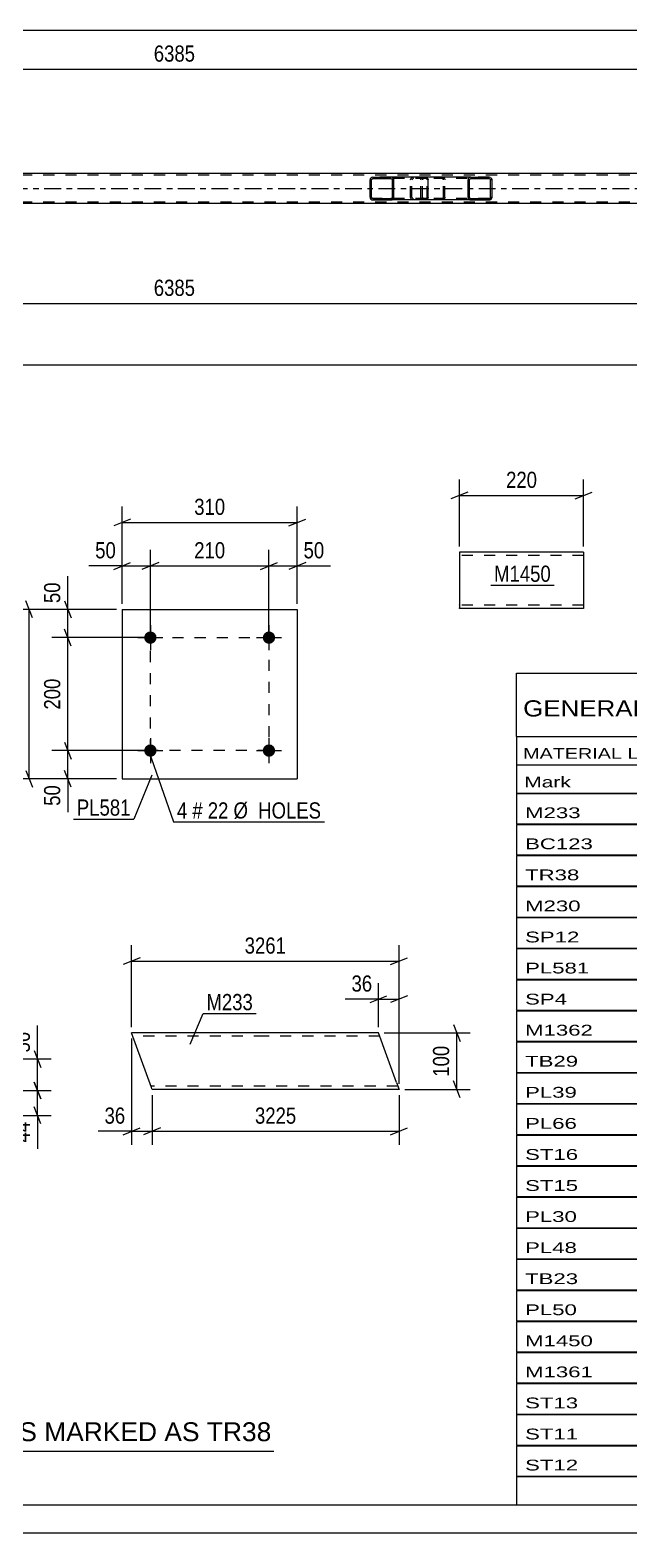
# Model space of a CAD drawing. Header units: millimetres. Extents: x 0 to 841, y 0 to 594.
# Drawn here: x 429.8 to 536.1, y 0 to 266.1 of the extents above; entities that cross this region are included whole.
import ezdxf

# ---------------------------------------------------------------- set-up
doc = ezdxf.new("R2010")
doc.units = ezdxf.units.MM
doc.linetypes.add('DXK_LINE_DOT2', pattern=[3.9198, 1.9599, -1.9599])
doc.linetypes.add('DXK_LINE_DOT3', pattern=[5.9187, 2.979, -0.9799, 0.9799, -0.9799])
doc.styles.add('Arial', font='ARIAL.TTF', dxfattribs={"height": 0.2})
doc.styles.add('Arial Narrow', font='ARIALN.TTF', dxfattribs={"height": 0.2})

# ---------------------------------------------------------------- blocks, each defined once
blk = doc.blocks.new('Unknown-247305129-1135')
at = {"color": 5, "linetype": 'Continuous'}
for p, q in [((5, 5), (836, 5)), ((0, 0), (841, 0))]:
    blk.add_line(p, q, dxfattribs=at)
blk = doc.blocks.new('Part-247305129-4666 - 4580')
at = {"linetype": 'Continuous'}
h = blk.add_hatch(dxfattribs=at)
h.set_pattern_fill('', scale=0.7, style=0, pattern_type=0)
h.set_pattern_definition([(45, (511.6182, 239.732), (-1.57154, 1.57154), [])])
h.paths.add_polyline_path([(511.66, 239.55), (511.62, 239.73), (511.51, 239.89), (511.34, 239.99), (511.15, 240.03), (507.91, 240.03), (507.72, 239.99), (507.55, 239.89), (507.44, 239.73), (507.4, 239.55), (507.4, 236.51), (507.44, 236.32), (507.55, 236.17), (507.72, 236.06), (507.91, 236.03), (511.15, 236.03), (511.34, 236.06), (511.51, 236.17), (511.62, 236.32), (511.66, 236.51)])
h.paths.add_polyline_path([(511.38, 236.42), (511.33, 236.34), (511.24, 236.29), (511.15, 236.27), (507.91, 236.27), (507.81, 236.29), (507.73, 236.34), (507.68, 236.42), (507.66, 236.51), (507.66, 239.55), (507.68, 239.64), (507.73, 239.72), (507.81, 239.77), (507.91, 239.79), (511.15, 239.79), (511.24, 239.77), (511.33, 239.72), (511.38, 239.64), (511.4, 239.55), (511.4, 236.51)])
at = {"color": 7, "linetype": 'DXK_LINE_DOT2'}
for p, q in [((499.05, 239.55), (499.09, 239.73)), ((499.05, 236.51), (499.05, 239.55)), ((499.33, 239.64), (499.31, 239.55)), ((499.31, 236.51), (499.31, 239.55)), ((499.38, 239.72), (499.33, 239.64)), ((499.37, 239.99), (499.56, 240.03)), ((499.46, 239.77), (499.38, 239.72)), ((499.56, 239.79), (499.46, 239.77)), ((500.04, 240.03), (499.56, 240.03)), ((511.15, 239.79), (499.56, 239.79)), ((502.8, 240.03), (502.99, 239.99)), ((502.89, 239.77), (502.8, 239.79)), ((502.98, 239.72), (502.89, 239.77)), ((503.03, 239.64), (502.98, 239.72)), ((503.05, 239.55), (503.03, 239.64)), ((503.05, 236.51), (503.05, 239.55)), ((503.27, 239.73), (503.31, 239.55)), ((503.31, 236.51), (503.31, 239.55)), ((511.15, 240.03), (507.91, 240.03)), ((499.09, 236.32), (499.05, 236.51)), ((499.31, 236.51), (499.33, 236.42)), ((499.33, 236.42), (499.38, 236.34)), ((499.56, 236.03), (499.37, 236.06)), ((499.38, 236.34), (499.46, 236.29)), ((499.46, 236.29), (499.56, 236.27)), ((511.15, 236.27), (499.56, 236.27)), ((500.04, 236.03), (499.56, 236.03)), ((502.8, 236.27), (502.89, 236.29)), ((502.99, 236.06), (502.8, 236.03)), ((502.89, 236.29), (502.98, 236.34)), ((502.98, 236.34), (503.03, 236.42)), ((503.03, 236.42), (503.05, 236.51)), ((503.31, 236.51), (503.27, 236.32)), ((511.15, 236.03), (507.91, 236.03))]:
    blk.add_line(p, q, dxfattribs=at)
at = {"color": 2, "linetype": 'Continuous'}
for p, q in [((507.91, 240.03), (500.04, 240.03)), ((507.44, 239.73), (507.4, 239.55)), ((507.4, 236.51), (507.4, 239.55)), ((507.66, 239.55), (507.68, 239.64)), ((507.66, 236.51), (507.66, 239.55)), ((507.68, 239.64), (507.73, 239.72)), ((507.91, 240.03), (507.72, 239.99)), ((507.73, 239.72), (507.81, 239.77)), ((507.81, 239.77), (507.91, 239.79)), ((507.91, 240.03), (511.15, 240.03)), ((507.91, 239.79), (511.15, 239.79)), ((511.34, 239.99), (511.15, 240.03)), ((511.15, 239.79), (511.24, 239.77)), ((511.24, 239.77), (511.33, 239.72)), ((511.33, 239.72), (511.38, 239.64)), ((511.38, 239.64), (511.4, 239.55)), ((511.4, 236.51), (511.4, 239.55)), ((511.66, 239.55), (511.62, 239.73)), ((511.66, 236.51), (511.66, 239.55)), ((507.91, 236.03), (500.04, 236.03)), ((507.4, 236.51), (507.44, 236.32)), ((507.68, 236.42), (507.66, 236.51)), ((507.73, 236.34), (507.68, 236.42)), ((507.72, 236.06), (507.91, 236.03)), ((507.81, 236.29), (507.73, 236.34)), ((507.91, 236.27), (507.81, 236.29)), ((507.91, 236.27), (511.15, 236.27)), ((507.91, 236.03), (511.15, 236.03)), ((511.24, 236.29), (511.15, 236.27)), ((511.15, 236.03), (511.34, 236.06)), ((511.33, 236.34), (511.24, 236.29)), ((511.38, 236.42), (511.33, 236.34)), ((511.4, 236.51), (511.38, 236.42)), ((511.62, 236.32), (511.66, 236.51))]:
    blk.add_line(p, q, dxfattribs=at)
at = {"color": 7, "linetype": 'DXK_LINE_DOT2'}
for centre, start, end in [((499.54, 239.53), 110.7583, 155.68), ((502.82, 239.53), 24.32, 69.2417), ((499.54, 236.53), 204.32, 249.2417), ((502.82, 236.53), 290.7583, 335.68)]:
    blk.add_arc(centre, 0.496, start, end, dxfattribs=at)
at = {"color": 2, "linetype": 'Continuous'}
for centre, start, end in [((507.89, 239.53), 110.7583, 155.68), ((511.17, 239.53), 24.32, 69.2417), ((507.89, 236.53), 204.32, 249.2417), ((511.17, 236.53), 290.7583, 335.68)]:
    blk.add_arc(centre, 0.496, start, end, dxfattribs=at)
blk = doc.blocks.new('Part-247305129-4738 - 4580')
at = {"color": 7, "linetype": 'DXK_LINE_DOT2'}
for p, q in [((728.12, 240.43), (65.38, 240.43)), ((728.12, 235.63), (65.38, 235.63))]:
    blk.add_line(p, q, dxfattribs=at)
at = {"color": 2, "linetype": 'Continuous'}
for p, q in [((582.3, 240.67), (332.89, 240.67)), ((582.3, 235.39), (332.89, 235.39))]:
    blk.add_line(p, q, dxfattribs=at)
at = {"color": 7, "linetype": 'DXK_LINE_DOT3'}
blk.add_line((65.38, 238.03), (727.78, 238.03), dxfattribs=at)
blk = doc.blocks.new('Part-247305129-4778 - 4580')
at = {"linetype": 'Continuous'}
h = blk.add_hatch(dxfattribs=at)
h.set_pattern_fill('', scale=0.7, style=0, pattern_type=0)
h.set_pattern_definition([(45, (494.2075, 239.732), (-1.57154, 1.57154), [])])
h.paths.add_polyline_path([(494.25, 239.55), (494.21, 239.73), (494.1, 239.89), (493.94, 239.99), (493.74, 240.03), (490.56, 240.03), (490.37, 239.99), (490.2, 239.89), (490.09, 239.73), (490.06, 239.55), (490.06, 236.51), (490.09, 236.32), (490.2, 236.17), (490.37, 236.06), (490.56, 236.03), (493.74, 236.03), (493.94, 236.06), (494.1, 236.17), (494.21, 236.32), (494.25, 236.51)])
h.paths.add_polyline_path([(493.98, 236.42), (493.92, 236.34), (493.84, 236.29), (493.74, 236.27), (490.56, 236.27), (490.46, 236.29), (490.38, 236.34), (490.33, 236.42), (490.31, 236.51), (490.31, 239.55), (490.33, 239.64), (490.38, 239.72), (490.46, 239.77), (490.56, 239.79), (493.74, 239.79), (493.84, 239.77), (493.92, 239.72), (493.98, 239.64), (493.99, 239.55), (493.99, 236.51)])
at = {"color": 2, "linetype": 'Continuous'}
for p, q in [((490.09, 239.73), (490.06, 239.55)), ((490.06, 236.51), (490.06, 239.55)), ((490.31, 239.55), (490.33, 239.64)), ((490.31, 236.51), (490.31, 239.55)), ((490.33, 239.64), (490.38, 239.72)), ((490.56, 240.03), (490.37, 239.99)), ((490.38, 239.72), (490.46, 239.77)), ((490.46, 239.77), (490.56, 239.79)), ((490.56, 240.03), (493.74, 240.03)), ((490.56, 239.79), (493.74, 239.79)), ((500.04, 240.03), (493.74, 240.03)), ((493.94, 239.99), (493.74, 240.03)), ((493.74, 239.79), (493.84, 239.77)), ((493.84, 239.77), (493.92, 239.72)), ((493.92, 239.72), (493.98, 239.64)), ((493.98, 239.64), (493.99, 239.55)), ((493.99, 236.51), (493.99, 239.55)), ((494.25, 239.55), (494.21, 239.73)), ((494.25, 236.51), (494.25, 239.55)), ((500.04, 240.03), (500.15, 239.99)), ((500.15, 239.99), (500.23, 239.89)), ((500.23, 239.89), (500.29, 239.73)), ((500.29, 239.73), (500.31, 239.55)), ((500.31, 236.51), (500.31, 239.55)), ((490.06, 236.51), (490.09, 236.32)), ((490.33, 236.42), (490.31, 236.51)), ((490.38, 236.34), (490.33, 236.42)), ((490.37, 236.06), (490.56, 236.03)), ((490.46, 236.29), (490.38, 236.34)), ((490.56, 236.27), (490.46, 236.29)), ((490.56, 236.27), (493.74, 236.27)), ((490.56, 236.03), (493.74, 236.03)), ((493.84, 236.29), (493.74, 236.27)), ((493.74, 236.03), (493.94, 236.06)), ((500.04, 236.03), (493.74, 236.03)), ((493.92, 236.34), (493.84, 236.29)), ((493.98, 236.42), (493.92, 236.34)), ((493.99, 236.51), (493.98, 236.42)), ((494.21, 236.32), (494.25, 236.51)), ((500.15, 236.06), (500.04, 236.03)), ((500.23, 236.17), (500.15, 236.06)), ((500.29, 236.32), (500.23, 236.17)), ((500.31, 236.51), (500.29, 236.32))]:
    blk.add_line(p, q, dxfattribs=at)
at = {"color": 7, "linetype": 'DXK_LINE_DOT2'}
for p, q in [((493.74, 240.03), (490.56, 240.03)), ((500.04, 239.79), (490.56, 239.79)), ((497.21, 239.55), (497.24, 239.73)), ((497.21, 236.51), (497.21, 239.55)), ((497.48, 239.64), (497.46, 239.55)), ((497.46, 236.51), (497.46, 239.55)), ((497.53, 239.72), (497.48, 239.64)), ((497.52, 239.99), (497.71, 240.03)), ((497.61, 239.77), (497.53, 239.72)), ((497.71, 239.79), (497.61, 239.77)), ((499.05, 239.79), (499.05, 240.03)), ((500.1, 239.77), (500.04, 239.79)), ((500.14, 239.72), (500.1, 239.77)), ((500.17, 239.64), (500.14, 239.72)), ((500.18, 239.55), (500.17, 239.64)), ((500.18, 236.51), (500.18, 239.55)), ((500.04, 236.27), (490.56, 236.27)), ((493.74, 236.03), (490.56, 236.03)), ((497.24, 236.32), (497.21, 236.51)), ((497.46, 236.51), (497.48, 236.42)), ((497.48, 236.42), (497.53, 236.34)), ((497.71, 236.03), (497.52, 236.06)), ((497.53, 236.34), (497.61, 236.29)), ((497.61, 236.29), (497.71, 236.27)), ((499.05, 236.03), (499.05, 236.27)), ((500.04, 236.27), (500.1, 236.29)), ((500.1, 236.29), (500.14, 236.34)), ((500.14, 236.34), (500.17, 236.42)), ((500.17, 236.42), (500.18, 236.51))]:
    blk.add_line(p, q, dxfattribs=at)
at = {"color": 2, "linetype": 'Continuous'}
for centre, start, end in [((490.54, 239.53), 111.1941, 156.1506), ((493.76, 239.53), 23.8494, 68.8059), ((490.54, 236.52), 203.8494, 248.8059), ((493.76, 236.52), 291.1941, 336.1506)]:
    blk.add_arc(centre, 0.492, start, end, dxfattribs=at)
at = {"color": 7, "linetype": 'DXK_LINE_DOT2'}
for centre, start, end in [((497.69, 239.53), 111.1941, 156.1506), ((497.69, 236.52), 203.8494, 248.8059)]:
    blk.add_arc(centre, 0.492, start, end, dxfattribs=at)
blk = doc.blocks.new('Part-247305129-5028 - 5022')
at = {"color": 2, "linetype": 'Continuous'}
for p, q in [((451.31, 78.88), (447.8, 88.53)), ((471.44, 88.53), (447.8, 88.53)), ((491.54, 88.53), (471.54, 88.53)), ((494.75, 79.73), (491.54, 88.53)), ((451.41, 78.62), (451.31, 78.88)), ((451.44, 78.53), (451.41, 78.62)), ((471.44, 78.53), (451.44, 78.53)), ((495.18, 78.53), (471.54, 78.53)), ((494.75, 79.73), (495.18, 78.53))]:
    blk.add_line(p, q, dxfattribs=at)
at = {"color": 7, "linetype": 'DXK_LINE_DOT2'}
for p, q in [((471.44, 87.93), (448.02, 87.93)), ((491.76, 87.93), (471.54, 87.93)), ((471.44, 79.13), (451.22, 79.13)), ((494.96, 79.13), (471.54, 79.13)), ((495.15, 78.62), (495.05, 78.88)), ((495.18, 78.53), (495.15, 78.62))]:
    blk.add_line(p, q, dxfattribs=at)
blk = doc.blocks.new('Bolt-247305129-38102 - 38100')
at = {"linetype": 'Continuous'}
for points in [[(452.24, 138.52, -1), (450.04, 138.52, -1)], [(473.24, 138.52, -1), (471.04, 138.52, -1)]]:
    blk.add_hatch(color=1, dxfattribs=at).paths.add_polyline_path(points)
at = {"color": 1, "linetype": 'Continuous'}
for p, q in [((448.94, 138.52), (453.34, 138.52)), ((451.14, 140.72), (451.14, 136.32)), ((469.94, 138.52), (474.34, 138.52)), ((472.14, 140.72), (472.14, 136.32))]:
    blk.add_line(p, q, dxfattribs=at)
blk = doc.blocks.new('Part-247305129-38101 - 38100')
at = {"color": 2, "linetype": 'Continuous'}
for p, q in [((446.14, 163.52), (446.14, 133.52)), ((446.14, 163.52), (477.14, 163.52)), ((477.14, 163.52), (477.14, 133.52)), ((446.14, 133.52), (477.14, 133.52))]:
    blk.add_line(p, q, dxfattribs=at)
blk = doc.blocks.new('Bolt-247305129-38103 - 38100')
at = {"linetype": 'Continuous'}
for points in [[(452.24, 158.52, -1), (450.04, 158.52, -1)], [(473.24, 158.52, -1), (471.04, 158.52, -1)]]:
    blk.add_hatch(color=1, dxfattribs=at).paths.add_polyline_path(points)
at = {"color": 1, "linetype": 'Continuous'}
for p, q in [((451.14, 160.72), (451.14, 156.32)), ((472.14, 160.72), (472.14, 156.32)), ((448.94, 158.52), (453.34, 158.52)), ((469.94, 158.52), (474.34, 158.52))]:
    blk.add_line(p, q, dxfattribs=at)
blk = doc.blocks.new('Part-247305129-38138 - 38137')
at = {"color": 2, "linetype": 'Continuous'}
for p, q in [((527.87, 173.68), (505.87, 173.68)), ((505.87, 173.68), (505.87, 163.77)), ((527.87, 173.68), (527.87, 163.68)), ((505.87, 163.68), (505.87, 163.77)), ((527.87, 163.68), (505.87, 163.68))]:
    blk.add_line(p, q, dxfattribs=at)
at = {"color": 7, "linetype": 'DXK_LINE_DOT2'}
for p, q in [((527.87, 173.08), (505.87, 173.08)), ((505.87, 164.28), (505.87, 164.32)), ((527.87, 164.28), (505.87, 164.28)), ((527.87, 164.28), (527.87, 164.32))]:
    blk.add_line(p, q, dxfattribs=at)
blk = doc.blocks.new('Rectangle-247305129-38682 - 38100')
at = {"color": 1, "linetype": 'DXK_LINE_DOT2'}
blk.add_lwpolyline([(451.14, 158.52), (472.14, 158.52), (472.14, 138.52), (451.14, 138.52), (451.14, 158.52)], close=True, dxfattribs=at)
blk = doc.blocks.new('StraightDimension-247305129-4885 - 4580')
at = {"color": 7, "linetype": 'Continuous'}
blk.add_line((56.12, 206.82), (729.42, 206.82), dxfattribs=at)
blk = doc.blocks.new('StraightDimension-247305129-4895 - 4580')
at = {"color": 7, "linetype": 'Continuous'}
blk.add_line((56.12, 266.09), (728.79, 266.09), dxfattribs=at)
blk = doc.blocks.new('StraightDimension-247305129-19680 - 4580')
at = {"color": 7, "linetype": 'Continuous'}
for p, q in [((327.69, 225.99), (327.69, 209.07)), ((583.1, 225.99), (583.1, 207.24)), ((329.19, 218.28), (326.19, 217.08)), ((581.6, 217.08), (584.6, 218.28)), ((327.69, 217.68), (583.1, 217.68))]:
    blk.add_line(p, q, dxfattribs=at)
at = {"color": 0}
blk.add_wipeout([(459.65, 218.43), (459.65, 222.63), (451.14, 222.63), (451.14, 218.43)], dxfattribs=at)
at = {"color": 0, "linetype": 'Continuous'}
blk.add_wipeout([(582.5, 216.98), (578.3, 216.98), (578.3, 206.64), (582.5, 206.64)], dxfattribs=at)
at = {"color": 3, "style": 'Arial Narrow'}
blk.add_text('6385', height=2.863, dxfattribs=at).set_placement((451.74, 219.03))
at = {"color": 3, "linetype": 'Continuous', "style": 'Arial Narrow'}
blk.add_text('13896', height=2.863, rotation=90.0002, dxfattribs=at).set_placement((581.9, 207.24))
blk = doc.blocks.new('StraightDimension-247305129-19705 - 4580')
at = {"color": 7, "linetype": 'Continuous'}
for p, q in [((327.69, 250.07), (327.69, 262)), ((583.1, 250.07), (583.1, 262)), ((329.19, 259.75), (326.19, 258.55)), ((327.69, 259.15), (583.1, 259.15)), ((581.6, 258.55), (584.6, 259.75))]:
    blk.add_line(p, q, dxfattribs=at)
at = {"color": 0}
blk.add_wipeout([(459.65, 259.9), (459.65, 264.1), (451.14, 264.1), (451.14, 259.9)], dxfattribs=at)
at = {"color": 3, "style": 'Arial Narrow'}
blk.add_text('6385', height=2.863, dxfattribs=at).set_placement((451.74, 260.5))
blk = doc.blocks.new('StraightDimension-247305129-7187 - 7078')
at = {"color": 7, "linetype": 'Continuous'}
for p, q in [((430.55, 79.84), (431.75, 76.84)), ((423.18, 78.34), (433.55, 78.34)), ((431.15, 73.93), (431.15, 78.34)), ((431.75, 72.43), (430.55, 75.43)), ((421.81, 73.93), (433.55, 73.93))]:
    blk.add_line(p, q, dxfattribs=at)
at = {"color": 0}
blk.add_wipeout([(430.4, 73.41), (426.2, 73.41), (426.2, 68.55), (430.4, 68.55)], dxfattribs=at)
at = {"color": 7, "linetype": 'Continuous'}
blk.add_line((431.15, 73.93), (431.15, 68.03), dxfattribs=at)
blk.add_line((431.15, 73.93), (431.15, 68.03), dxfattribs=at)
at = {"color": 3, "style": 'Arial Narrow'}
blk.add_text('44', height=2.863, rotation=90.0002, dxfattribs=at).set_placement((429.8, 69.15))
blk = doc.blocks.new('StraightDimension-247305129-7168 - 7078')
at = {"color": 7, "linetype": 'Continuous'}
for p, q in [((430.55, 85.43), (431.75, 82.43)), ((415.83, 83.93), (433.55, 83.93)), ((431.15, 78.34), (431.15, 83.93)), ((431.75, 76.84), (430.55, 79.84)), ((423.18, 78.34), (433.55, 78.34))]:
    blk.add_line(p, q, dxfattribs=at)
at = {"color": 0}
blk.add_wipeout([(430.4, 89.31), (426.2, 89.31), (426.2, 84.46), (430.4, 84.46)], dxfattribs=at)
at = {"color": 7, "linetype": 'Continuous'}
blk.add_line((431.15, 83.93), (431.15, 89.84), dxfattribs=at)
blk.add_line((431.15, 83.93), (431.15, 89.84), dxfattribs=at)
at = {"color": 3, "style": 'Arial Narrow'}
blk.add_text('56', height=2.863, rotation=90.0002, dxfattribs=at).set_placement((429.8, 85.06))
blk = doc.blocks.new('StraightDimension-247305129-5056 - 5022')
at = {"color": 7, "linetype": 'Continuous'}
for p, q in [((491.54, 89.53), (491.54, 97.35)), ((495.18, 79.53), (495.18, 97.35)), ((490.04, 93.9), (493.04, 95.1)), ((491.54, 94.5), (495.18, 94.5)), ((496.68, 95.1), (493.68, 93.9))]:
    blk.add_line(p, q, dxfattribs=at)
at = {"color": 0}
blk.add_wipeout([(491.02, 95.25), (491.02, 99.45), (486.16, 99.45), (486.16, 95.25)], dxfattribs=at)
at = {"color": 7, "linetype": 'Continuous'}
blk.add_line((491.54, 94.5), (485.64, 94.5), dxfattribs=at)
blk.add_line((491.54, 94.5), (485.64, 94.5), dxfattribs=at)
at = {"color": 3, "style": 'Arial Narrow'}
blk.add_text('36', height=2.863, dxfattribs=at).set_placement((486.76, 95.85))
blk = doc.blocks.new('StraightDimension-247305129-5119 - 5022')
at = {"color": 7, "linetype": 'Continuous'}
for p, q in [((451.44, 77.53), (451.44, 68.71)), ((495.18, 77.53), (495.18, 68.71)), ((452.94, 71.71), (449.94, 70.51)), ((451.44, 71.11), (495.18, 71.11)), ((493.68, 70.51), (496.68, 71.71))]:
    blk.add_line(p, q, dxfattribs=at)
at = {"color": 0}
blk.add_wipeout([(477.57, 71.86), (477.57, 76.06), (469.06, 76.06), (469.06, 71.86)], dxfattribs=at)
at = {"color": 3, "style": 'Arial Narrow'}
blk.add_text('3225', height=2.863, dxfattribs=at).set_placement((469.66, 72.46))
blk = doc.blocks.new('StraightDimension-247305129-5031 - 5022')
at = {"color": 7, "linetype": 'Continuous'}
for p, q in [((492.54, 88.53), (507.8, 88.53)), ((504.8, 90.03), (506, 87.03)), ((505.4, 78.53), (505.4, 88.53)), ((506, 77.03), (504.8, 80.03)), ((496.18, 78.53), (507.8, 78.53))]:
    blk.add_line(p, q, dxfattribs=at)
at = {"color": 0}
blk.add_wipeout([(504.65, 86.87), (500.45, 86.87), (500.45, 80.18), (504.65, 80.18)], dxfattribs=at)
at = {"color": 3, "style": 'Arial Narrow'}
blk.add_text('100', height=2.863, rotation=90.0002, dxfattribs=at).set_placement((504.05, 80.78))
blk = doc.blocks.new('StraightDimension-247305129-5091 - 5022')
at = {"color": 7, "linetype": 'Continuous'}
for p, q in [((447.8, 89.53), (447.8, 104.07)), ((495.18, 79.53), (495.18, 104.07)), ((449.3, 101.82), (446.3, 100.62)), ((447.8, 101.22), (495.18, 101.22)), ((493.68, 100.62), (496.68, 101.82))]:
    blk.add_line(p, q, dxfattribs=at)
at = {"color": 0}
blk.add_wipeout([(475.75, 101.97), (475.75, 106.17), (467.24, 106.17), (467.24, 101.97)], dxfattribs=at)
at = {"color": 3, "style": 'Arial Narrow'}
blk.add_text('3261', height=2.863, dxfattribs=at).set_placement((467.84, 102.57))
blk = doc.blocks.new('StraightDimension-247305129-5102 - 5022')
at = {"color": 7, "linetype": 'Continuous'}
for p, q in [((447.8, 87.53), (447.8, 68.71)), ((451.44, 77.53), (451.44, 68.71)), ((446.3, 70.51), (449.3, 71.71)), ((447.8, 71.11), (451.44, 71.11)), ((452.94, 71.71), (449.94, 70.51))]:
    blk.add_line(p, q, dxfattribs=at)
at = {"color": 0}
blk.add_wipeout([(447.28, 71.86), (447.28, 76.06), (442.42, 76.06), (442.42, 71.86)], dxfattribs=at)
at = {"color": 7, "linetype": 'Continuous'}
blk.add_line((447.8, 71.11), (441.9, 71.11), dxfattribs=at)
blk.add_line((447.8, 71.11), (441.9, 71.11), dxfattribs=at)
at = {"color": 3, "style": 'Arial Narrow'}
blk.add_text('36', height=2.863, dxfattribs=at).set_placement((443.02, 72.46))
blk = doc.blocks.new('StraightDimension-247305129-38192 - 38100')
at = {"color": 7, "linetype": 'Continuous'}
for p, q in [((435.92, 165.02), (437.12, 162.02)), ((445.14, 163.52), (433.67, 163.52)), ((436.52, 158.52), (436.52, 163.52)), ((437.12, 157.02), (435.92, 160.02)), ((450.14, 158.52), (433.67, 158.52))]:
    blk.add_line(p, q, dxfattribs=at)
at = {"color": 0}
blk.add_wipeout([(435.77, 168.9), (431.57, 168.9), (431.57, 164.04), (435.77, 164.04)], dxfattribs=at)
at = {"color": 7, "linetype": 'Continuous'}
blk.add_line((436.52, 163.52), (436.52, 169.43), dxfattribs=at)
blk.add_line((436.52, 163.52), (436.52, 169.43), dxfattribs=at)
at = {"color": 3, "style": 'Arial Narrow'}
blk.add_text('50', height=2.863, rotation=90.0002, dxfattribs=at).set_placement((435.17, 164.64))
blk = doc.blocks.new('StraightDimension-247305129-38224 - 38100')
at = {"color": 7, "linetype": 'Continuous'}
for p, q in [((446.14, 164.52), (446.14, 181.75)), ((477.14, 164.52), (477.14, 181.75)), ((447.64, 179.5), (444.64, 178.3)), ((446.14, 178.9), (477.14, 178.9)), ((475.64, 178.3), (478.64, 179.5))]:
    blk.add_line(p, q, dxfattribs=at)
at = {"color": 0}
blk.add_wipeout([(464.98, 179.65), (464.98, 183.85), (458.3, 183.85), (458.3, 179.65)], dxfattribs=at)
at = {"color": 3, "style": 'Arial Narrow'}
blk.add_text('310', height=2.863, dxfattribs=at).set_placement((458.9, 180.25))
blk = doc.blocks.new('StraightDimension-247305129-38193 - 38100')
at = {"color": 7, "linetype": 'Continuous'}
for p, q in [((437.12, 157.02), (435.92, 160.02)), ((450.14, 158.52), (433.67, 158.52)), ((436.52, 138.52), (436.52, 158.52)), ((450.14, 138.52), (433.67, 138.52)), ((435.92, 140.02), (437.12, 137.02))]:
    blk.add_line(p, q, dxfattribs=at)
at = {"color": 0}
blk.add_wipeout([(435.77, 151.86), (431.57, 151.86), (431.57, 145.18), (435.77, 145.18)], dxfattribs=at)
at = {"color": 3, "style": 'Arial Narrow'}
blk.add_text('200', height=2.863, rotation=90.0002, dxfattribs=at).set_placement((435.17, 145.78))
blk = doc.blocks.new('StraightDimension-247305129-38194 - 38100')
at = {"color": 7, "linetype": 'Continuous'}
for p, q in [((450.14, 138.52), (433.67, 138.52)), ((435.92, 140.02), (437.12, 137.02)), ((436.52, 133.52), (436.52, 138.52)), ((445.14, 133.52), (433.67, 133.52)), ((437.12, 132.02), (435.92, 135.02))]:
    blk.add_line(p, q, dxfattribs=at)
at = {"color": 0}
blk.add_wipeout([(435.77, 132.99), (431.57, 132.99), (431.57, 128.14), (435.77, 128.14)], dxfattribs=at)
at = {"color": 7, "linetype": 'Continuous'}
blk.add_line((436.52, 133.52), (436.52, 127.61), dxfattribs=at)
blk.add_line((436.52, 133.52), (436.52, 127.61), dxfattribs=at)
at = {"color": 3, "style": 'Arial Narrow'}
blk.add_text('50', height=2.863, rotation=90.0002, dxfattribs=at).set_placement((435.17, 128.74))
blk = doc.blocks.new('StraightDimension-247305129-38204 - 38100')
at = {"color": 7, "linetype": 'Continuous'}
for p, q in [((430.27, 162.02), (429.07, 165.02)), ((445.14, 163.52), (426.82, 163.52)), ((429.67, 133.52), (429.67, 163.52)), ((445.14, 133.52), (426.82, 133.52)), ((429.07, 135.02), (430.27, 132.02))]:
    blk.add_line(p, q, dxfattribs=at)
at = {"color": 0}
blk.add_wipeout([(428.92, 151.86), (424.72, 151.86), (424.72, 145.18), (428.92, 145.18)], dxfattribs=at)
at = {"color": 3, "style": 'Arial Narrow'}
blk.add_text('300', height=2.863, rotation=90.0002, dxfattribs=at).set_placement((428.32, 145.78))
blk = doc.blocks.new('StraightDimension-247305129-38640 - 38100')
at = {"color": 7, "linetype": 'Continuous'}
for p, q in [((472.14, 159.52), (472.14, 174.06)), ((477.14, 164.52), (477.14, 174.06)), ((470.64, 170.61), (473.64, 171.81)), ((472.14, 171.21), (477.14, 171.21)), ((478.64, 171.81), (475.64, 170.61))]:
    blk.add_line(p, q, dxfattribs=at)
at = {"color": 0}
blk.add_wipeout([(482.52, 171.96), (482.52, 176.16), (477.67, 176.16), (477.67, 171.96)], dxfattribs=at)
at = {"color": 7, "linetype": 'Continuous'}
blk.add_line((477.14, 171.21), (483.05, 171.21), dxfattribs=at)
blk.add_line((477.14, 171.21), (483.05, 171.21), dxfattribs=at)
at = {"color": 3, "style": 'Arial Narrow'}
blk.add_text('50', height=2.863, dxfattribs=at).set_placement((478.27, 172.56))
blk = doc.blocks.new('StraightDimension-247305129-38641 - 38100')
at = {"color": 7, "linetype": 'Continuous'}
for p, q in [((451.14, 159.52), (451.14, 174.06)), ((472.14, 159.52), (472.14, 174.06)), ((452.64, 171.81), (449.64, 170.61)), ((451.14, 171.21), (472.14, 171.21)), ((470.64, 170.61), (473.64, 171.81))]:
    blk.add_line(p, q, dxfattribs=at)
at = {"color": 0}
blk.add_wipeout([(464.98, 171.96), (464.98, 176.16), (458.3, 176.16), (458.3, 171.96)], dxfattribs=at)
at = {"color": 3, "style": 'Arial Narrow'}
blk.add_text('210', height=2.863, dxfattribs=at).set_placement((458.9, 172.56))
blk = doc.blocks.new('StraightDimension-247305129-38642 - 38100')
at = {"color": 7, "linetype": 'Continuous'}
for p, q in [((446.14, 164.52), (446.14, 174.06)), ((451.14, 159.52), (451.14, 174.06)), ((444.64, 170.61), (447.64, 171.81)), ((446.14, 171.21), (451.14, 171.21)), ((452.64, 171.81), (449.64, 170.61))]:
    blk.add_line(p, q, dxfattribs=at)
at = {"color": 0}
blk.add_wipeout([(445.62, 171.96), (445.62, 176.16), (440.76, 176.16), (440.76, 171.96)], dxfattribs=at)
at = {"color": 7, "linetype": 'Continuous'}
blk.add_line((446.14, 171.21), (440.23, 171.21), dxfattribs=at)
blk.add_line((446.14, 171.21), (440.23, 171.21), dxfattribs=at)
at = {"color": 3, "style": 'Arial Narrow'}
blk.add_text('50', height=2.863, dxfattribs=at).set_placement((441.36, 172.56))
blk = doc.blocks.new('StraightDimension-247305129-38232 - 38137')
at = {"color": 7, "linetype": 'Continuous'}
for p, q in [((505.87, 174.68), (505.87, 186.53)), ((527.87, 174.68), (527.87, 186.53)), ((507.37, 184.28), (504.37, 183.08)), ((505.87, 183.68), (527.87, 183.68)), ((526.37, 183.08), (529.37, 184.28))]:
    blk.add_line(p, q, dxfattribs=at)
at = {"color": 0}
blk.add_wipeout([(520.21, 184.43), (520.21, 188.63), (513.53, 188.63), (513.53, 184.43)], dxfattribs=at)
at = {"color": 3, "style": 'Arial Narrow'}
blk.add_text('220', height=2.863, dxfattribs=at).set_placement((514.13, 185.03))
blk = doc.blocks.new('Unknown-247305129-39673')
at = {"color": 7, "linetype": 'Continuous'}
for p, q in [((516, 152.25), (676, 152.25)), ((516, 141), (516, 152.25)), ((676, 152.25), (676, 141)), ((516, 141), (676, 141)), ((516, 141), (516, 136)), ((676, 141), (676, 136)), ((516, 136), (676, 136)), ((516, 136), (516, 131)), ((540, 136), (540, 131)), ((575.5, 136), (575.5, 131)), ((601.5, 136), (601.5, 131)), ((614.5, 136), (614.5, 131)), ((632, 136), (632, 131)), ((654, 136), (654, 131)), ((676, 136), (676, 131)), ((516, 131), (676, 131)), ((516, 130.95), (516, 125.55)), ((516, 130.95), (676, 130.95)), ((540, 131), (540, 125.5)), ((575.5, 131), (575.5, 125.5)), ((601.5, 131), (601.5, 125.5)), ((614.5, 131), (614.5, 125.5)), ((632, 131), (632, 125.5)), ((654, 131), (654, 125.5)), ((676, 130.95), (676, 125.55)), ((516, 125.55), (676, 125.55)), ((516, 125.45), (516, 120.05)), ((516, 125.45), (676, 125.45)), ((540, 125.5), (540, 120)), ((575.5, 125.5), (575.5, 120)), ((601.5, 125.5), (601.5, 120)), ((614.5, 125.5), (614.5, 120)), ((632, 125.5), (632, 120)), ((654, 125.5), (654, 120)), ((676, 125.45), (676, 120.05)), ((516, 120.05), (676, 120.05)), ((516, 119.95), (516, 114.55)), ((516, 119.95), (676, 119.95)), ((540, 120), (540, 114.5)), ((575.5, 120), (575.5, 114.5)), ((601.5, 120), (601.5, 114.5)), ((614.5, 120), (614.5, 114.5)), ((632, 120), (632, 114.5)), ((654, 120), (654, 114.5)), ((676, 119.95), (676, 114.55)), ((516, 114.55), (676, 114.55)), ((516, 114.45), (516, 109.05)), ((516, 114.45), (676, 114.45)), ((540, 114.5), (540, 109)), ((575.5, 114.5), (575.5, 109)), ((601.5, 114.5), (601.5, 109)), ((614.5, 114.5), (614.5, 109)), ((632, 114.5), (632, 109)), ((654, 114.5), (654, 109)), ((676, 114.45), (676, 109.05)), ((516, 109.05), (676, 109.05)), ((516, 108.95), (516, 103.55)), ((516, 108.95), (676, 108.95)), ((540, 109), (540, 103.5)), ((575.5, 109), (575.5, 103.5)), ((601.5, 109), (601.5, 103.5)), ((614.5, 109), (614.5, 103.5)), ((632, 109), (632, 103.5)), ((654, 109), (654, 103.5)), ((676, 108.95), (676, 103.55)), ((516, 103.55), (676, 103.55)), ((516, 103.45), (516, 98.05)), ((516, 103.45), (676, 103.45)), ((540, 103.5), (540, 98)), ((575.5, 103.5), (575.5, 98)), ((601.5, 103.5), (601.5, 98)), ((614.5, 103.5), (614.5, 98)), ((632, 103.5), (632, 98)), ((654, 103.5), (654, 98)), ((676, 103.45), (676, 98.05)), ((516, 98.05), (676, 98.05)), ((516, 97.95), (516, 92.55)), ((516, 97.95), (676, 97.95)), ((540, 98), (540, 92.5)), ((575.5, 98), (575.5, 92.5)), ((601.5, 98), (601.5, 92.5)), ((614.5, 98), (614.5, 92.5)), ((632, 98), (632, 92.5)), ((654, 98), (654, 92.5)), ((676, 97.95), (676, 92.55)), ((516, 92.55), (676, 92.55)), ((516, 92.45), (516, 87.05)), ((516, 92.45), (676, 92.45)), ((540, 92.5), (540, 87)), ((575.5, 92.5), (575.5, 87)), ((601.5, 92.5), (601.5, 87)), ((614.5, 92.5), (614.5, 87)), ((632, 92.5), (632, 87)), ((654, 92.5), (654, 87)), ((676, 92.45), (676, 87.05)), ((516, 87.05), (676, 87.05)), ((516, 86.95), (516, 81.55)), ((516, 86.95), (676, 86.95)), ((540, 87), (540, 81.5)), ((575.5, 87), (575.5, 81.5)), ((601.5, 87), (601.5, 81.5)), ((614.5, 87), (614.5, 81.5)), ((632, 87), (632, 81.5)), ((654, 87), (654, 81.5)), ((676, 86.95), (676, 81.55)), ((516, 81.55), (676, 81.55)), ((516, 81.45), (516, 76.05)), ((516, 81.45), (676, 81.45)), ((540, 81.5), (540, 76)), ((575.5, 81.5), (575.5, 76)), ((601.5, 81.5), (601.5, 76)), ((614.5, 81.5), (614.5, 76)), ((632, 81.5), (632, 76)), ((654, 81.5), (654, 76)), ((676, 81.45), (676, 76.05)), ((516, 76.05), (676, 76.05)), ((516, 75.95), (516, 70.55)), ((516, 75.95), (676, 75.95)), ((540, 76), (540, 70.5)), ((575.5, 76), (575.5, 70.5)), ((601.5, 76), (601.5, 70.5)), ((614.5, 76), (614.5, 70.5)), ((632, 76), (632, 70.5)), ((654, 76), (654, 70.5)), ((676, 75.95), (676, 70.55)), ((516, 70.55), (676, 70.55)), ((516, 70.45), (516, 65.05)), ((516, 70.45), (676, 70.45)), ((540, 70.5), (540, 65)), ((575.5, 70.5), (575.5, 65)), ((601.5, 70.5), (601.5, 65)), ((614.5, 70.5), (614.5, 65)), ((632, 70.5), (632, 65)), ((654, 70.5), (654, 65)), ((676, 70.45), (676, 65.05)), ((516, 65.05), (676, 65.05)), ((516, 64.95), (516, 59.55)), ((516, 64.95), (676, 64.95)), ((540, 65), (540, 59.5)), ((575.5, 65), (575.5, 59.5)), ((601.5, 65), (601.5, 59.5)), ((614.5, 65), (614.5, 59.5)), ((632, 65), (632, 59.5)), ((654, 65), (654, 59.5)), ((676, 64.95), (676, 59.55)), ((516, 59.55), (676, 59.55)), ((516, 59.45), (516, 54.05)), ((516, 59.45), (676, 59.45)), ((540, 59.5), (540, 54)), ((575.5, 59.5), (575.5, 54)), ((601.5, 59.5), (601.5, 54)), ((614.5, 59.5), (614.5, 54)), ((632, 59.5), (632, 54)), ((654, 59.5), (654, 54)), ((676, 59.45), (676, 54.05)), ((516, 54.05), (676, 54.05)), ((516, 53.95), (516, 48.55)), ((516, 53.95), (676, 53.95)), ((540, 54), (540, 48.5)), ((575.5, 54), (575.5, 48.5)), ((601.5, 54), (601.5, 48.5)), ((614.5, 54), (614.5, 48.5)), ((632, 54), (632, 48.5)), ((654, 54), (654, 48.5)), ((676, 53.95), (676, 48.55)), ((516, 48.55), (676, 48.55)), ((516, 48.45), (516, 43.05)), ((516, 48.45), (676, 48.45)), ((540, 48.5), (540, 43)), ((575.5, 48.5), (575.5, 43)), ((601.5, 48.5), (601.5, 43)), ((614.5, 48.5), (614.5, 43)), ((632, 48.5), (632, 43)), ((654, 48.5), (654, 43)), ((676, 48.45), (676, 43.05)), ((516, 43.05), (676, 43.05)), ((516, 42.95), (516, 37.55)), ((516, 42.95), (676, 42.95)), ((540, 43), (540, 37.5)), ((575.5, 43), (575.5, 37.5)), ((601.5, 43), (601.5, 37.5)), ((614.5, 43), (614.5, 37.5)), ((632, 43), (632, 37.5)), ((654, 43), (654, 37.5)), ((676, 42.95), (676, 37.55)), ((516, 37.55), (676, 37.55)), ((516, 37.45), (516, 32.05)), ((516, 37.45), (676, 37.45)), ((540, 37.5), (540, 32)), ((575.5, 37.5), (575.5, 32)), ((601.5, 37.5), (601.5, 32)), ((614.5, 37.5), (614.5, 32)), ((632, 37.5), (632, 32)), ((654, 37.5), (654, 32)), ((676, 37.45), (676, 32.05)), ((516, 32.05), (676, 32.05)), ((516, 31.95), (516, 26.55)), ((516, 31.95), (676, 31.95)), ((540, 32), (540, 26.5)), ((575.5, 32), (575.5, 26.5)), ((601.5, 32), (601.5, 26.5)), ((614.5, 32), (614.5, 26.5)), ((632, 32), (632, 26.5)), ((654, 32), (654, 26.5)), ((676, 31.95), (676, 26.55)), ((516, 26.55), (676, 26.55)), ((516, 26.45), (516, 21.05)), ((516, 26.45), (676, 26.45)), ((540, 26.5), (540, 21)), ((575.5, 26.5), (575.5, 21)), ((601.5, 26.5), (601.5, 21)), ((614.5, 26.5), (614.5, 21)), ((632, 26.5), (632, 21)), ((654, 26.5), (654, 21)), ((676, 26.45), (676, 21.05)), ((516, 21.05), (676, 21.05)), ((516, 20.95), (516, 15.55)), ((516, 20.95), (676, 20.95)), ((540, 21), (540, 15.5)), ((575.5, 21), (575.5, 15.5)), ((601.5, 21), (601.5, 15.5)), ((614.5, 21), (614.5, 15.5)), ((632, 21), (632, 15.5)), ((654, 21), (654, 15.5)), ((676, 20.95), (676, 15.55)), ((516, 15.55), (676, 15.55)), ((516, 15.45), (516, 10.05)), ((516, 15.45), (676, 15.45)), ((540, 15.5), (540, 10)), ((575.5, 15.5), (575.5, 10)), ((601.5, 15.5), (601.5, 10)), ((614.5, 15.5), (614.5, 10)), ((632, 15.5), (632, 10)), ((654, 15.5), (654, 10)), ((676, 15.45), (676, 10.05)), ((516, 10.05), (676, 10.05)), ((516, 10), (676, 10)), ((516, 10), (516, 5)), ((632, 10), (632, 5)), ((654, 10), (654, 5)), ((676, 10), (676, 5)), ((516, 5), (676, 5))]:
    blk.add_line(p, q, dxfattribs=at)
at = {"color": 7, "style": 'Arial Narrow'}
for s, height, width, p in [('GENERAL NOTES & WELD DETAILS :', 2.8633, 1.4, (517.15, 144.56)), ('REFER TYP DRAWING TYP-01', 1.9089, 1.6, (600.7, 144.66)), ("MATERIAL LIST FOR ASSEMBLY MK'D", 1.9089, 1.6, (517.15, 137.06)), ('TR38', 1.909, 1.794707, (611, 136.97)), ('1', 1.91, 1.794707, (638.08, 137.06)), ('No. Required', 1.9089, 1.6, (647.41, 137.06)), ('Mark', 1.909, 1.7, (517.34, 132)), ('Profile', 1.909, 1.7, (550.41, 132)), ('Material', 1.909, 1.7, (580.54, 132.06)), ('No.', 1.909, 1.7, (605.5, 132.06)), ('Length', 1.909, 1.7, (616, 132.06)), ('Area', 1.909, 1.7, (638.5, 132.06)), ('Weight', 1.909, 1.7, (658, 132.06))]:
    blk.add_text(s, height=height, dxfattribs=dict(at, width=width)).set_placement(p)
at = {"color": 7, "linetype": 'Continuous', "style": 'Arial Narrow'}
for s, height, width, p in [('M233', 1.909, 1.794707, (517.5, 126.56)), ('SHS100*6', 1.909, 1.794707, (542, 126.56)), ('E350', 1.909, 1.794707, (581.74, 126.56)), ('8', 1.91, 1.794707, (605.86, 126.56)), ('3261', 1.909, 1.794707, (618.58, 126.56)), ('1.3', 1.909, 1.794707, (642.32, 126.56)), ('456.9', 1.909, 1.794707, (658.96, 126.56)), ('BC123', 1.909, 1.794707, (517.5, 121.06)), ('SHS132*6', 1.909, 1.794707, (542, 121.06)), ('E350', 1.909, 1.794707, (581.74, 121.06)), ('1', 1.91, 1.794707, (605.86, 121.06)), ('17523', 1.909, 1.794707, (616.4, 121.06)), ('9.2', 1.909, 1.794707, (642.32, 121.06)), ('415.7', 1.909, 1.794707, (658.96, 121.06)), ('TR38', 1.909, 1.794707, (517.5, 115.56)), ('SHS100*8', 1.909, 1.794707, (542, 115.56)), ('E350', 1.909, 1.794707, (581.74, 115.56)), ('1', 1.91, 1.794707, (605.86, 115.56)), ('17465', 1.909, 1.794707, (616.4, 115.56)), ('7.0', 1.909, 1.794707, (642.32, 115.56)), ('403.6', 1.909, 1.794707, (658.96, 115.56)), ('M230', 1.909, 1.794707, (517.5, 110.06)), ('SHS100*6', 1.909, 1.794707, (542, 110.06)), ('E350', 1.909, 1.794707, (581.74, 110.06)), ('7', 1.91, 1.794707, (605.86, 110.06)), ('3167', 1.909, 1.794707, (618.58, 110.06)), ('1.2', 1.909, 1.794707, (642.32, 110.06)), ('383.7', 1.909, 1.794707, (658.96, 110.06)), ('SP12', 1.909, 1.794707, (517.5, 104.56)), ('PL20*380', 1.909, 1.794707, (542, 104.56)), ('E350', 1.909, 1.794707, (581.74, 104.56)), ('6', 1.91, 1.794707, (605.86, 104.56)), ('380', 1.909, 1.794707, (620.77, 104.56)), ('0.3', 1.909, 1.794707, (642.32, 104.56)), ('136.0', 1.909, 1.794707, (658.96, 104.56)), ('PL581', 1.909, 1.794707, (517.5, 99.06)), ('PL12*300', 1.909, 1.794707, (542, 99.06)), ('E350', 1.909, 1.794707, (581.74, 99.06)), ('13', 1.909, 1.794707, (604.76, 99.06)), ('310', 1.909, 1.794707, (620.77, 99.06)), ('0.2', 1.909, 1.794707, (642.32, 99.06)), ('113.9', 1.909, 1.794707, (658.96, 99.06)), ('SP4', 1.909, 1.794707, (517.5, 93.56)), ('PL16*325', 1.909, 1.794707, (542, 93.56)), ('E350', 1.909, 1.794707, (581.74, 93.56)), ('4', 1.91, 1.794707, (605.86, 93.56)), ('325', 1.909, 1.794707, (620.77, 93.56)), ('0.2', 1.909, 1.794707, (642.32, 93.56)), ('53.1', 1.909, 1.794707, (661.14, 93.56)), ('M1362', 1.909, 1.794707, (517.5, 88.06)), ('RHS100*100*6', 1.9089, 1.794707, (542, 88.06)), ('E350', 1.909, 1.794707, (581.74, 88.06)), ('12', 1.909, 1.794707, (604.76, 88.06)), ('196', 1.909, 1.794707, (620.77, 88.06)), ('0.1', 1.909, 1.794707, (642.32, 88.06)), ('41.7', 1.909, 1.794707, (661.14, 88.06)), ('TB29', 1.909, 1.794707, (517.5, 82.56)), ('RHS150*110*6', 1.9089, 1.794707, (542, 82.56)), ('E350', 1.909, 1.794707, (581.74, 82.56)), ('5', 1.91, 1.794707, (605.86, 82.56)), ('200', 1.909, 1.794707, (620.77, 82.56)), ('0.1', 1.909, 1.794707, (642.32, 82.56)), ('23.4', 1.909, 1.794707, (661.14, 82.56)), ('PL39', 1.909, 1.794707, (517.5, 77.06)), ('PL12*336', 1.909, 1.794707, (542, 77.06)), ('E350', 1.909, 1.794707, (581.74, 77.06)), ('2', 1.91, 1.794707, (605.86, 77.06)), ('391', 1.909, 1.794707, (620.77, 77.06)), ('0.3', 1.909, 1.794707, (642.32, 77.06)), ('23.2', 1.909, 1.794707, (661.14, 77.06)), ('PL66', 1.909, 1.794707, (517.5, 71.56)), ('PL10*150', 1.909, 1.794707, (542, 71.56)), ('E350', 1.909, 1.794707, (581.74, 71.56)), ('6', 1.91, 1.794707, (605.86, 71.56)), ('170', 1.909, 1.794707, (620.77, 71.56)), ('0.1', 1.909, 1.794707, (642.32, 71.56)), ('12.0', 1.909, 1.794707, (661.14, 71.56)), ('ST16', 1.909, 1.794707, (517.5, 66.06)), ('PL8*100', 1.909, 1.794707, (542, 66.06)), ('E350', 1.909, 1.794707, (581.74, 66.06)), ('24', 1.909, 1.794707, (604.76, 66.06)), ('135', 1.909, 1.794707, (620.77, 66.06)), ('0.0', 1.909, 1.794707, (642.32, 66.06)), ('10.0', 1.909, 1.794707, (661.14, 66.06)), ('ST15', 1.909, 1.794707, (517.5, 60.56)), ('PL8*100', 1.909, 1.794707, (542, 60.56)), ('E350', 1.909, 1.794707, (581.74, 60.56)), ('24', 1.909, 1.794707, (604.76, 60.56)), ('121', 1.909, 1.794707, (620.77, 60.56)), ('0.0', 1.909, 1.794707, (642.32, 60.56)), ('8.9', 1.909, 1.794707, (663.33, 60.56)), ('PL30', 1.909, 1.794707, (517.5, 55.06)), ('PL10*120', 1.909, 1.794707, (542, 55.06)), ('E350', 1.909, 1.794707, (581.74, 55.06)), ('2', 1.91, 1.794707, (605.86, 55.06)), ('391', 1.909, 1.794707, (620.77, 55.06)), ('0.1', 1.909, 1.794707, (642.32, 55.06)), ('7.4', 1.909, 1.794707, (663.33, 55.06)), ('PL48', 1.909, 1.794707, (517.5, 49.56)), ('PL12*167', 1.909, 1.794707, (542, 49.56)), ('E350', 1.909, 1.794707, (581.74, 49.56)), ('2', 1.91, 1.794707, (605.86, 49.56)), ('220', 1.909, 1.794707, (620.77, 49.56)), ('0.1', 1.909, 1.794707, (642.32, 49.56)), ('5.1', 1.909, 1.794707, (663.33, 49.56)), ('TB23', 1.909, 1.794707, (517.5, 44.06)), ('RHS150*110*6', 1.9089, 1.794707, (542, 44.06)), ('E350', 1.909, 1.794707, (581.74, 44.06)), ('1', 1.91, 1.794707, (605.86, 44.06)), ('200', 1.909, 1.794707, (620.77, 44.06)), ('0.1', 1.909, 1.794707, (642.32, 44.06)), ('4.7', 1.909, 1.794707, (663.33, 44.06)), ('PL50', 1.909, 1.794707, (517.5, 38.56)), ('PL10*120', 1.909, 1.794707, (542, 38.56)), ('E350', 1.909, 1.794707, (581.74, 38.56)), ('2', 1.91, 1.794707, (605.86, 38.56)), ('220', 1.909, 1.794707, (620.77, 38.56)), ('0.1', 1.909, 1.794707, (642.32, 38.56)), ('4.1', 1.909, 1.794707, (663.33, 38.56)), ('M1450', 1.909, 1.794707, (517.5, 33.06)), ('RHS100*100*6', 1.9089, 1.794707, (542, 33.06)), ('E350', 1.909, 1.794707, (581.74, 33.06)), ('1', 1.91, 1.794707, (605.86, 33.06)), ('220', 1.909, 1.794707, (620.77, 33.06)), ('0.1', 1.909, 1.794707, (642.32, 33.06)), ('3.9', 1.909, 1.794707, (663.33, 33.06)), ('M1361', 1.909, 1.794707, (517.5, 27.56)), ('RHS100*100*6', 1.9089, 1.794707, (542, 27.56)), ('E350', 1.909, 1.794707, (581.74, 27.56)), ('1', 1.91, 1.794707, (605.86, 27.56)), ('194', 1.909, 1.794707, (620.77, 27.56)), ('0.1', 1.909, 1.794707, (642.32, 27.56)), ('3.4', 1.909, 1.794707, (663.33, 27.56)), ('ST13', 1.909, 1.794707, (517.5, 22.06)), ('PL8*96', 1.909, 1.794707, (542, 22.06)), ('E350', 1.909, 1.794707, (581.74, 22.06)), ('4', 1.91, 1.794707, (605.86, 22.06)), ('97', 1.909, 1.794707, (622.96, 22.06)), ('0.0', 1.909, 1.794707, (642.32, 22.06)), ('1.1', 1.909, 1.794707, (663.33, 22.06)), ('ST11', 1.909, 1.794707, (517.5, 16.56)), ('PL8*63', 1.909, 1.794707, (542, 16.56)), ('E350', 1.909, 1.794707, (581.74, 16.56)), ('2', 1.91, 1.794707, (605.86, 16.56)), ('127', 1.909, 1.794707, (620.77, 16.56)), ('0.0', 1.909, 1.794707, (642.32, 16.56)), ('0.6', 1.909, 1.794707, (663.33, 16.56)), ('ST12', 1.909, 1.794707, (517.5, 11.06)), ('PL8*54', 1.909, 1.794707, (542, 11.06)), ('E350', 1.909, 1.794707, (581.74, 11.06)), ('2', 1.91, 1.794707, (605.86, 11.06)), ('149', 1.909, 1.794707, (620.77, 11.06)), ('0.0', 1.909, 1.794707, (642.32, 11.06)), ('0.6', 1.909, 1.794707, (663.33, 11.06)), ('Total', 1.909, 1.7, (618.33, 6.5)), ('44.7', 1.909, 1.794707, (639.64, 6.5)), ('2113.1', 1.909, 1.794707, (656.77, 6.5))]:
    blk.add_text(s, height=height, dxfattribs=dict(at, width=width)).set_placement(p)
blk = doc.blocks.new('Unknown-247305129-39674')
at = {"color": 7, "linetype": 'Continuous'}
blk.add_line((403, 14.5), (473, 14.5), dxfattribs=at)
at = {"color": 7, "style": 'Arial'}
blk.add_text('ONE-TRUSS MARKED AS TR38', height=3.3428, dxfattribs=at).set_placement((403.54, 16.25))
blk = doc.blocks.new('Mark-247305129-5024 - 5022')
at = {"color": 0}
blk.add_wipeout([(469.3, 92.56), (469.3, 95.56), (461.07, 95.56), (461.07, 92.56)], dxfattribs=at)
blk.add_wipeout([(469.3, 92.56), (469.3, 95.56), (461.07, 95.56), (461.07, 92.56)], dxfattribs=at)
at = {"color": 30, "linetype": 'Continuous'}
for p, q in [((458.19, 86.56), (460.47, 91.96)), ((460.47, 91.96), (469.9, 91.96))]:
    blk.add_line(p, q, dxfattribs=at)
at = {"color": 3, "style": 'Arial Narrow'}
blk.add_text('M233', height=2.863, dxfattribs=at).set_placement((461.07, 92.56))
blk = doc.blocks.new('Mark-247305129-38252 - 38100')
at = {"color": 0}
blk.add_wipeout([(447.62, 127), (447.62, 130), (438.12, 130), (438.12, 127)], dxfattribs=at)
blk.add_wipeout([(447.62, 127), (447.62, 130), (438.12, 130), (438.12, 127)], dxfattribs=at)
at = {"color": 30, "linetype": 'Continuous'}
for p in [(451.38, 134.14), (437.52, 126.4)]:
    blk.add_line(p, (448.22, 126.4), dxfattribs=at)
at = {"color": 3, "style": 'Arial Narrow'}
blk.add_text('PL581', height=2.863, dxfattribs=at).set_placement((438.12, 127))
blk = doc.blocks.new('MarkSet-247305129-38552 - 38100')
at = {"color": 0}
blk.add_wipeout([(457.67, 126.49), (457.67, 129.49), (455.85, 129.49), (455.85, 126.49)], dxfattribs=at)
blk.add_wipeout([(457.67, 126.49), (457.67, 129.49), (455.85, 129.49), (455.85, 126.49)], dxfattribs=at)
at = {"color": 7, "linetype": 'Continuous'}
blk.add_line((450.84, 138.44), (455.25, 125.89), dxfattribs=at)
at = {"color": 0}
blk.add_wipeout([(460.4, 126.49), (460.4, 129.49), (458.57, 129.49), (458.57, 126.49)], dxfattribs=at)
blk.add_wipeout([(460.4, 126.49), (460.4, 129.49), (458.57, 129.49), (458.57, 126.49)], dxfattribs=at)
at = {"color": 3, "style": 'Arial Narrow'}
blk.add_text('4', height=2.86, dxfattribs=at).set_placement((455.85, 126.49))
at = {"color": 0}
blk.add_wipeout([(464.96, 126.49), (464.96, 129.49), (461.3, 129.49), (461.3, 126.49)], dxfattribs=at)
blk.add_wipeout([(464.96, 126.49), (464.96, 129.49), (461.3, 129.49), (461.3, 126.49)], dxfattribs=at)
at = {"color": 3, "style": 'Arial Narrow'}
blk.add_text('#', height=2.86, dxfattribs=at).set_placement((458.57, 126.49))
at = {"color": 0}
blk.add_wipeout([(481.39, 126.49), (481.39, 129.49), (465.86, 129.49), (465.86, 126.49)], dxfattribs=at)
blk.add_wipeout([(481.39, 126.49), (481.39, 129.49), (465.86, 129.49), (465.86, 126.49)], dxfattribs=at)
at = {"color": 7, "linetype": 'Continuous'}
blk.add_line((455.25, 125.89), (481.99, 125.89), dxfattribs=at)
at = {"color": 3, "style": 'Arial Narrow'}
for s, p in [('22', (461.3, 126.49)), ('Ø  HOLES', (465.86, 126.49))]:
    blk.add_text(s, height=2.863, dxfattribs=at).set_placement(p)
blk = doc.blocks.new('Mark-247305129-38260 - 38137')
at = {"color": 0}
blk.add_wipeout([(522.06, 168.4), (522.06, 171.4), (512.01, 171.4), (512.01, 168.4)], dxfattribs=at)
blk.add_wipeout([(522.06, 168.4), (522.06, 171.4), (512.01, 171.4), (512.01, 168.4)], dxfattribs=at)
at = {"color": 30, "linetype": 'Continuous'}
blk.add_line((511.41, 167.8), (522.66, 167.8), dxfattribs=at)
at = {"color": 3, "style": 'Arial Narrow'}
blk.add_text('M1450', height=2.863, dxfattribs=at).set_placement((512.01, 168.4))

msp = doc.modelspace()

# ---------------------------------------------------------------- block references
for name in ['Unknown-247305129-1135', 'Part-247305129-4738 - 4580', 'Part-247305129-4778 - 4580', 'Part-247305129-4666 - 4580', 'Part-247305129-38138 - 38137', 'Part-247305129-38101 - 38100', 'Bolt-247305129-38103 - 38100', 'Rectangle-247305129-38682 - 38100', 'Unknown-247305129-39673', 'Bolt-247305129-38102 - 38100', 'Part-247305129-5028 - 5022', 'Unknown-247305129-39674']:
    msp.add_blockref(name, (0, 0))

# ---------------------------------------------------------------- next in the draw order: block references
for name in ['StraightDimension-247305129-4895 - 4580', 'StraightDimension-247305129-4885 - 4580', 'StraightDimension-247305129-38232 - 38137', 'Mark-247305129-38260 - 38137', 'StraightDimension-247305129-38192 - 38100', 'StraightDimension-247305129-5056 - 5022', 'StraightDimension-247305129-7187 - 7078', 'StraightDimension-247305129-5119 - 5022']:
    msp.add_blockref(name, (0, 0))

# ---------------------------------------------------------------- next in the draw order: block references
for name in ['StraightDimension-247305129-19705 - 4580', 'StraightDimension-247305129-19680 - 4580', 'StraightDimension-247305129-38224 - 38100', 'StraightDimension-247305129-38193 - 38100', 'StraightDimension-247305129-7168 - 7078', 'StraightDimension-247305129-5031 - 5022']:
    msp.add_blockref(name, (0, 0))

# ---------------------------------------------------------------- next in the draw order: block references
for name in ['StraightDimension-247305129-38640 - 38100', 'StraightDimension-247305129-38194 - 38100', 'StraightDimension-247305129-5091 - 5022']:
    msp.add_blockref(name, (0, 0))

# ---------------------------------------------------------------- next in the draw order: block references
for name in ['StraightDimension-247305129-38641 - 38100', 'StraightDimension-247305129-38204 - 38100', 'Mark-247305129-5024 - 5022', 'StraightDimension-247305129-5102 - 5022']:
    msp.add_blockref(name, (0, 0))

# ---------------------------------------------------------------- next in the draw order: block references
for name in ['StraightDimension-247305129-38642 - 38100', 'Mark-247305129-38252 - 38100']:
    msp.add_blockref(name, (0, 0))

# ---------------------------------------------------------------- next in the draw order: block references
msp.add_blockref('MarkSet-247305129-38552 - 38100', (0, 0))

doc.saveas('drawing.dxf')
